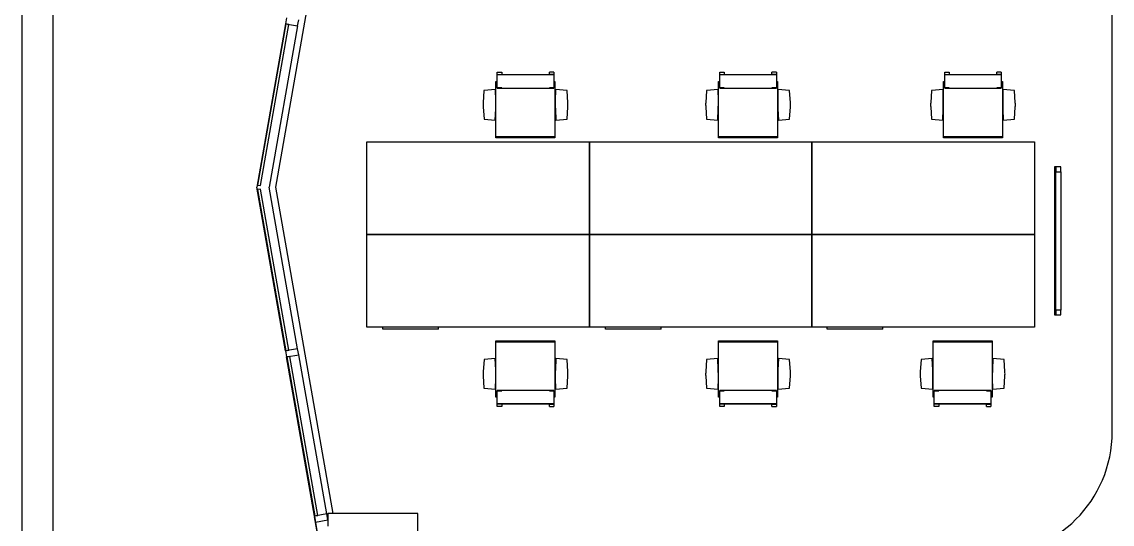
# Model space of a CAD drawing. Extents: x 6433 to 75181, y -2986 to 56414.
# Drawn here: x 21841 to 30663, y 20876 to 24944 of the extents above; entities that cross this region are included whole.
import ezdxf

# ---------------------------------------------------------------- set-up
doc = ezdxf.new("R2010")
doc.units = 0
doc.header["$MEASUREMENT"] = 0
for name, color, linetype in [('A-Column__Steel', 4, 'CONTINUOUS'), ('A-Furniture', 252, 'CONTINUOUS'), ('A-General', 1, 'CONTINUOUS'), ('A-Wall__Brick', 6, 'CONTINUOUS'), ('A-Wall__Stud', 90, 'CONTINUOUS'), ('A-Window', 4, 'CONTINUOUS')]:
    doc.layers.add(name, color=color, linetype=linetype)

msp = doc.modelspace()

# ---------------------------------------------------------------- linework, layer by layer
at = {"layer": 'A-Column__Steel'}
for p, q in [((24210.7, 20937.9), (24205.8, 20937)), ((24205.8, 20937), (24243.2, 20724.8)), ((24248.2, 20725.3), (24210.7, 20937.9))]:
    msp.add_line(p, q, dxfattribs=at)
at = {"layer": 'A-Furniture'}
for p, q in [((25687.8, 24518.4), (25687.8, 24535.6)), ((25687.8, 24535.6), (25724, 24535.6)), ((25724, 24535.6), (25724, 24518.4)), ((26109.6, 24518.4), (26109.6, 24535.6)), ((26145.7, 24535.6), (26109.6, 24535.6)), ((26145.7, 24535.6), (26145.7, 24518.4)), ((27487.8, 24518.4), (27487.8, 24535.6)), ((27487.8, 24535.6), (27524, 24535.6)), ((27524, 24535.6), (27524, 24518.4)), ((27909.6, 24518.4), (27909.6, 24535.6)), ((27945.7, 24535.6), (27909.6, 24535.6)), ((27945.7, 24535.6), (27945.7, 24518.4)), ((29307.8, 24518.4), (29307.8, 24535.6)), ((29307.8, 24535.6), (29344, 24535.6)), ((29344, 24535.6), (29344, 24518.4)), ((29729.6, 24518.4), (29729.6, 24535.6)), ((29765.7, 24535.6), (29729.6, 24535.6)), ((29765.7, 24535.6), (29765.7, 24518.4)), ((25677.3, 24013), (25677.3, 24461)), ((25677.3, 24461), (25687.8, 24461)), ((25687.8, 24513.6), (25687.8, 24518.4)), ((25687.8, 24518.4), (26145.7, 24518.4)), ((25687.8, 24518.4), (25724, 24518.4)), ((25687.8, 24414.5), (25687.8, 24513.6)), ((26145.7, 24513.6), (25687.8, 24513.6)), ((26145.7, 24518.4), (26109.6, 24518.4)), ((26145.7, 24518.4), (26145.7, 24513.6)), ((26145.7, 24513.6), (26145.7, 24414.5)), ((26145.7, 24461), (26154.9, 24461)), ((26154.9, 24461), (26154.9, 24013)), ((27477.3, 24013), (27477.3, 24461)), ((27477.3, 24461), (27487.8, 24461)), ((27487.8, 24513.6), (27487.8, 24518.4)), ((27487.8, 24518.4), (27945.7, 24518.4)), ((27487.8, 24518.4), (27524, 24518.4)), ((27487.8, 24414.5), (27487.8, 24513.6)), ((27945.7, 24513.6), (27487.8, 24513.6)), ((27945.7, 24518.4), (27909.6, 24518.4)), ((27945.7, 24518.4), (27945.7, 24513.6)), ((27945.7, 24513.6), (27945.7, 24414.5)), ((27945.7, 24461), (27954.9, 24461)), ((27954.9, 24461), (27954.9, 24013)), ((29297.3, 24013), (29297.3, 24461)), ((29297.3, 24461), (29307.8, 24461)), ((29307.8, 24513.6), (29307.8, 24518.4)), ((29307.8, 24518.4), (29765.7, 24518.4)), ((29307.8, 24518.4), (29344, 24518.4)), ((29307.8, 24414.5), (29307.8, 24513.6)), ((29765.7, 24513.6), (29307.8, 24513.6)), ((29765.7, 24518.4), (29729.6, 24518.4)), ((29765.7, 24518.4), (29765.7, 24513.6)), ((29765.7, 24513.6), (29765.7, 24414.5)), ((29765.7, 24461), (29774.9, 24461)), ((29774.9, 24461), (29774.9, 24013)), ((25580.5, 24387.2), (25574.3, 24288.5)), ((25674.5, 24395.5), (25580.5, 24387.2)), ((25676.5, 24305.9), (25674.5, 24395.5)), ((25676.5, 24356.5), (25674.6, 24356.5)), ((25687.8, 24411.5), (25724, 24411.5)), ((25687.8, 24406), (26145.7, 24406)), ((26109.6, 24411.5), (26145.7, 24411.5)), ((26157, 24356.5), (26155.2, 24356.5)), ((26159, 24395.5), (26157, 24305.9)), ((26158.9, 24356.5), (26157, 24356.5)), ((26253, 24387.2), (26159, 24395.5)), ((26259.2, 24288.5), (26253, 24387.2)), ((27380.5, 24387.2), (27374.3, 24288.5)), ((27474.5, 24395.5), (27380.5, 24387.2)), ((27476.5, 24305.9), (27474.5, 24395.5)), ((27476.5, 24356.5), (27474.6, 24356.5)), ((27487.8, 24411.5), (27524, 24411.5)), ((27487.8, 24406), (27945.7, 24406)), ((27909.6, 24411.5), (27945.7, 24411.5)), ((27957, 24356.5), (27955.2, 24356.5)), ((27959, 24395.5), (27957, 24305.9)), ((27958.9, 24356.5), (27957, 24356.5)), ((28053, 24387.2), (27959, 24395.5)), ((28059.2, 24288.5), (28053, 24387.2)), ((29200.5, 24387.2), (29194.3, 24288.5)), ((29294.5, 24395.5), (29200.5, 24387.2)), ((29296.5, 24305.9), (29294.5, 24395.5)), ((29296.5, 24356.5), (29294.6, 24356.5)), ((29307.8, 24411.5), (29344, 24411.5)), ((29307.8, 24406), (29765.7, 24406)), ((29729.6, 24411.5), (29765.7, 24411.5)), ((29777, 24356.5), (29775.2, 24356.5)), ((29779, 24395.5), (29777, 24305.9)), ((29778.9, 24356.5), (29777, 24356.5)), ((29873, 24387.2), (29779, 24395.5)), ((29879.2, 24288.5), (29873, 24387.2)), ((26155.2, 24315.2), (26157, 24315.2)), ((27955.2, 24315.2), (27957, 24315.2)), ((29775.2, 24315.2), (29777, 24315.2)), ((25574.3, 24256.5), (25580.7, 24155.6)), ((25671.5, 24148.9), (25675.7, 24239.7)), ((26157.8, 24239.7), (26162, 24148.9)), ((26252.8, 24155.6), (26259.2, 24256.5)), ((27374.3, 24256.5), (27380.7, 24155.6)), ((27471.5, 24148.9), (27475.7, 24239.7)), ((27957.8, 24239.7), (27962, 24148.9)), ((28052.8, 24155.6), (28059.2, 24256.5)), ((29194.3, 24256.5), (29200.7, 24155.6)), ((29291.5, 24148.9), (29295.7, 24239.7)), ((29777.8, 24239.7), (29782, 24148.9)), ((29872.8, 24155.6), (29879.2, 24256.5)), ((25580.7, 24155.6), (25671.5, 24148.9)), ((26162, 24148.9), (26252.8, 24155.6)), ((27380.7, 24155.6), (27471.5, 24148.9)), ((27962, 24148.9), (28052.8, 24155.6)), ((29200.7, 24155.6), (29291.5, 24148.9)), ((29782, 24148.9), (29872.8, 24155.6)), ((25677.3, 24005.8), (25677.3, 24013)), ((26154.9, 24013), (25677.3, 24013)), ((26154.9, 24005.8), (25677.3, 24005.8)), ((26154.9, 24013), (26154.9, 24005.8)), ((27477.3, 24005.8), (27477.3, 24013)), ((27954.9, 24013), (27477.3, 24013)), ((27954.9, 24005.8), (27477.3, 24005.8)), ((27954.9, 24013), (27954.9, 24005.8)), ((29297.3, 24005.8), (29297.3, 24013)), ((29774.9, 24013), (29297.3, 24013)), ((29774.9, 24005.8), (29297.3, 24005.8)), ((29774.9, 24013), (29774.9, 24005.8)), ((24634, 23972.8), (26434, 23972.8)), ((24634, 23222.8), (24634, 23972.8)), ((26434, 23972.8), (26434, 23222.8)), ((26434, 23972.8), (28234, 23972.8)), ((26434, 23222.8), (26434, 23972.8)), ((28234, 23972.8), (28234, 23222.8)), ((28234, 23972.8), (30034, 23972.8)), ((28234, 23222.8), (28234, 23972.8)), ((30034, 23972.8), (30034, 23222.8)), ((26434, 23222.8), (24634, 23222.8)), ((24634, 23222.8), (26434, 23222.8)), ((24634, 22472.8), (24634, 23222.8)), ((28234, 23222.8), (26434, 23222.8)), ((26434, 23222.8), (26434, 22472.8)), ((26434, 23222.8), (28234, 23222.8)), ((26434, 22472.8), (26434, 23222.8)), ((30034, 23222.8), (28234, 23222.8)), ((28234, 23222.8), (28234, 22472.8)), ((28234, 23222.8), (30034, 23222.8)), ((28234, 22472.8), (28234, 23222.8)), ((30034, 23222.8), (30034, 22472.8)), ((26434, 22472.8), (24634, 22472.8)), ((24762.4, 22456.4), (24762.4, 22472.8)), ((25212.4, 22456.4), (24762.4, 22456.4)), ((25212.4, 22456.4), (25212.4, 22472.8)), ((28234, 22472.8), (26434, 22472.8)), ((26564, 22456.4), (26564, 22472.8)), ((27014, 22456.4), (26564, 22456.4)), ((27014, 22456.4), (27014, 22472.8)), ((30034, 22472.8), (28234, 22472.8)), ((28358, 22456.4), (28358, 22472.8)), ((28808, 22456.4), (28358, 22456.4)), ((28808, 22456.4), (28808, 22472.8)), ((25677.3, 22353), (25677.3, 22360.2)), ((25677.3, 22360.2), (26154.9, 22360.2)), ((25677.3, 21905), (25677.3, 22353)), ((25677.3, 22353), (26154.9, 22353)), ((26154.9, 22360.2), (26154.9, 22353)), ((26154.9, 22353), (26154.9, 21905)), ((27477.3, 22353), (27477.3, 22360.2)), ((27477.3, 22360.2), (27954.9, 22360.2)), ((27477.3, 21905), (27477.3, 22353)), ((27477.3, 22353), (27954.9, 22353)), ((27954.9, 22360.2), (27954.9, 22353)), ((27954.9, 22353), (27954.9, 21905)), ((29213.3, 22353), (29213.3, 22360.2)), ((29213.3, 22360.2), (29690.9, 22360.2)), ((29213.3, 21905), (29213.3, 22353)), ((29213.3, 22353), (29690.9, 22353)), ((29690.9, 22360.2), (29690.9, 22353)), ((29690.9, 22353), (29690.9, 21905)), ((25580.7, 22210.4), (25574.3, 22109.5)), ((25671.5, 22217.1), (25580.7, 22210.4)), ((25675.7, 22126.3), (25671.5, 22217.1)), ((26162, 22217.1), (26157.8, 22126.3)), ((26252.8, 22210.4), (26162, 22217.1)), ((26259.2, 22109.5), (26252.8, 22210.4)), ((27380.7, 22210.4), (27374.3, 22109.5)), ((27471.5, 22217.1), (27380.7, 22210.4)), ((27475.7, 22126.3), (27471.5, 22217.1)), ((27962, 22217.1), (27957.8, 22126.3)), ((28052.8, 22210.4), (27962, 22217.1)), ((28059.2, 22109.5), (28052.8, 22210.4)), ((29116.7, 22210.4), (29110.3, 22109.5)), ((29207.5, 22217.1), (29116.7, 22210.4)), ((29211.7, 22126.3), (29207.5, 22217.1)), ((29698, 22217.1), (29693.8, 22126.3)), ((29788.8, 22210.4), (29698, 22217.1)), ((29795.2, 22109.5), (29788.8, 22210.4)), ((25574.3, 22077.5), (25580.5, 21978.7)), ((25674.5, 21970.5), (25676.5, 22060.1)), ((26157, 22060.1), (26159, 21970.5)), ((26253, 21978.7), (26259.2, 22077.5)), ((27374.3, 22077.5), (27380.5, 21978.7)), ((27474.5, 21970.5), (27476.5, 22060.1)), ((27957, 22060.1), (27959, 21970.5)), ((28053, 21978.7), (28059.2, 22077.5)), ((29110.3, 22077.5), (29116.5, 21978.7)), ((29210.5, 21970.5), (29212.5, 22060.1)), ((29693, 22060.1), (29695, 21970.5)), ((29789.1, 21978.7), (29795.2, 22077.5)), ((25580.5, 21978.7), (25674.5, 21970.5)), ((25674.6, 22009.5), (25676.5, 22009.5)), ((26157, 22050.8), (26155.2, 22050.8)), ((26155.2, 22009.5), (26157, 22009.5)), ((26157, 22009.5), (26158.9, 22009.5)), ((26159, 21970.5), (26253, 21978.7)), ((27380.5, 21978.7), (27474.5, 21970.5)), ((27474.6, 22009.5), (27476.5, 22009.5)), ((27957, 22050.8), (27955.2, 22050.8)), ((27955.2, 22009.5), (27957, 22009.5)), ((27957, 22009.5), (27958.9, 22009.5)), ((27959, 21970.5), (28053, 21978.7)), ((29116.5, 21978.7), (29210.5, 21970.5)), ((29210.6, 22009.5), (29212.5, 22009.5)), ((29693.1, 22050.8), (29691.2, 22050.8)), ((29691.2, 22009.5), (29693.1, 22009.5)), ((29693.1, 22009.5), (29694.9, 22009.5)), ((29695, 21970.5), (29789.1, 21978.7)), ((25687.8, 21905), (25677.3, 21905)), ((26145.7, 21960), (25687.8, 21960)), ((25724, 21954.5), (25687.8, 21954.5)), ((25687.8, 21852.4), (25687.8, 21951.5)), ((26145.7, 21954.5), (26109.6, 21954.5)), ((26145.7, 21951.5), (26145.7, 21852.4)), ((26154.9, 21905), (26145.7, 21905)), ((27487.8, 21905), (27477.3, 21905)), ((27945.7, 21960), (27487.8, 21960)), ((27524, 21954.5), (27487.8, 21954.5)), ((27487.8, 21852.4), (27487.8, 21951.5)), ((27945.7, 21954.5), (27909.6, 21954.5)), ((27945.7, 21951.5), (27945.7, 21852.4)), ((27954.9, 21905), (27945.7, 21905)), ((29223.8, 21905), (29213.3, 21905)), ((29681.7, 21960), (29223.8, 21960)), ((29260, 21954.5), (29223.8, 21954.5)), ((29223.8, 21852.4), (29223.8, 21951.5)), ((29681.7, 21954.5), (29645.6, 21954.5)), ((29681.7, 21951.5), (29681.7, 21852.4)), ((29690.9, 21905), (29681.7, 21905)), ((25687.8, 21847.6), (25687.8, 21852.4)), ((25687.8, 21852.4), (26145.7, 21852.4)), ((26145.7, 21847.6), (25687.8, 21847.6)), ((25687.8, 21830.4), (25687.8, 21847.6)), ((25724, 21847.6), (25687.8, 21847.6)), ((25724, 21830.4), (25687.8, 21830.4)), ((25724, 21847.6), (25724, 21830.4)), ((26109.6, 21830.4), (26109.6, 21847.6)), ((26109.6, 21847.6), (26145.7, 21847.6)), ((26109.6, 21830.4), (26145.7, 21830.4)), ((26145.7, 21852.4), (26145.7, 21847.6)), ((26145.7, 21847.6), (26145.7, 21830.4)), ((27487.8, 21847.6), (27487.8, 21852.4)), ((27487.8, 21852.4), (27945.7, 21852.4)), ((27945.7, 21847.6), (27487.8, 21847.6)), ((27487.8, 21830.4), (27487.8, 21847.6)), ((27524, 21847.6), (27487.8, 21847.6)), ((27524, 21830.4), (27487.8, 21830.4)), ((27524, 21847.6), (27524, 21830.4)), ((27909.6, 21830.4), (27909.6, 21847.6)), ((27909.6, 21847.6), (27945.7, 21847.6)), ((27909.6, 21830.4), (27945.7, 21830.4)), ((27945.7, 21852.4), (27945.7, 21847.6)), ((27945.7, 21847.6), (27945.7, 21830.4)), ((29223.8, 21847.6), (29223.8, 21852.4)), ((29223.8, 21852.4), (29681.7, 21852.4)), ((29681.7, 21847.6), (29223.8, 21847.6)), ((29223.8, 21830.4), (29223.8, 21847.6)), ((29260, 21847.6), (29223.8, 21847.6)), ((29260, 21830.4), (29223.8, 21830.4)), ((29260, 21847.6), (29260, 21830.4)), ((29645.6, 21830.4), (29645.6, 21847.6)), ((29645.6, 21847.6), (29681.7, 21847.6)), ((29645.6, 21830.4), (29681.7, 21830.4)), ((29681.7, 21852.4), (29681.7, 21847.6)), ((29681.7, 21847.6), (29681.7, 21830.4))]:
    msp.add_line(p, q, dxfattribs=at)
for centre, radius, start, end in [((25827.8, 24272.6), 254, 176.41723, 183.62921), ((24710.5, 24284.3), 966.2, 357.35567, 1.2805), ((27123, 24284.3), 966.2, 178.7195, 182.64433), ((26005.7, 24272.6), 254, 356.37079, 3.58277), ((27627.8, 24272.6), 254, 176.41723, 183.62921), ((26510.5, 24284.3), 966.2, 357.35567, 1.2805), ((28923, 24284.3), 966.2, 178.7195, 182.64433), ((27805.7, 24272.6), 254, 356.37079, 3.58277), ((29447.8, 24272.6), 254, 176.41723, 183.62921), ((28330.5, 24284.3), 966.2, 357.35567, 1.2805), ((30743, 24284.3), 966.2, 178.7195, 182.64433), ((29625.7, 24272.6), 254, 356.37079, 3.58277), ((25827.8, 22093.4), 254, 176.37079, 183.58277), ((24710.5, 22081.7), 966.2, 358.7195, 2.64433), ((27123, 22081.7), 966.2, 177.35567, 181.2805), ((26005.7, 22093.4), 254, 356.41723, 3.62921), ((27627.8, 22093.4), 254, 176.37079, 183.58277), ((26510.5, 22081.7), 966.2, 358.7195, 2.64433), ((28923, 22081.7), 966.2, 177.35567, 181.2805), ((27805.7, 22093.4), 254, 356.41723, 3.62921), ((29363.8, 22093.4), 254, 176.37079, 183.58277), ((28246.5, 22081.7), 966.2, 358.7195, 2.64433), ((30659, 22081.7), 966.2, 177.35567, 181.2805), ((29541.7, 22093.4), 254, 356.41723, 3.62921)]:
    msp.add_arc(centre, radius, start, end, dxfattribs=at)
for points, knots in [([(25687.8, 24406), (25687.8, 24406), (25687.8, 24406.7), (25687.8, 24410.2), (25687.8, 24414.5)], [2.8535406, 2.8535406, 2.8535406, 2.8535406, 2.9205877, 3.1415927, 3.1415927, 3.1415927, 3.1415927]), ([(26145.7, 24414.5), (26145.7, 24410.2), (26145.7, 24406.7), (26145.7, 24406), (26145.7, 24406)], [-3.1415927, -3.1415927, -3.1415927, -3.1415927, -2.9205877, -2.8535406, -2.8535406, -2.8535406, -2.8535406]), ([(27487.8, 24406), (27487.8, 24406), (27487.8, 24406.7), (27487.8, 24410.2), (27487.8, 24414.5)], [2.8535406, 2.8535406, 2.8535406, 2.8535406, 2.9205877, 3.1415927, 3.1415927, 3.1415927, 3.1415927]), ([(27945.7, 24414.5), (27945.7, 24410.2), (27945.7, 24406.7), (27945.7, 24406), (27945.7, 24406)], [-3.1415927, -3.1415927, -3.1415927, -3.1415927, -2.9205877, -2.8535406, -2.8535406, -2.8535406, -2.8535406]), ([(29307.8, 24406), (29307.8, 24406), (29307.8, 24406.7), (29307.8, 24410.2), (29307.8, 24414.5)], [2.8535406, 2.8535406, 2.8535406, 2.8535406, 2.9205877, 3.1415927, 3.1415927, 3.1415927, 3.1415927]), ([(29765.7, 24414.5), (29765.7, 24410.2), (29765.7, 24406.7), (29765.7, 24406), (29765.7, 24406)], [-3.1415927, -3.1415927, -3.1415927, -3.1415927, -2.9205877, -2.8535406, -2.8535406, -2.8535406, -2.8535406]), ([(25687.8, 21951.5), (25687.8, 21955.8), (25687.8, 21959.3), (25687.8, 21960), (25687.8, 21960)], [-3.1415927, -3.1415927, -3.1415927, -3.1415927, -2.9205877, -2.8535406, -2.8535406, -2.8535406, -2.8535406]), ([(26145.7, 21960), (26145.7, 21960), (26145.7, 21959.3), (26145.7, 21955.8), (26145.7, 21951.5)], [2.8535406, 2.8535406, 2.8535406, 2.8535406, 2.9205877, 3.1415927, 3.1415927, 3.1415927, 3.1415927]), ([(27487.8, 21951.5), (27487.8, 21955.8), (27487.8, 21959.3), (27487.8, 21960), (27487.8, 21960)], [-3.1415927, -3.1415927, -3.1415927, -3.1415927, -2.9205877, -2.8535406, -2.8535406, -2.8535406, -2.8535406]), ([(27945.7, 21960), (27945.7, 21960), (27945.7, 21959.3), (27945.7, 21955.8), (27945.7, 21951.5)], [2.8535406, 2.8535406, 2.8535406, 2.8535406, 2.9205877, 3.1415927, 3.1415927, 3.1415927, 3.1415927]), ([(29223.8, 21951.5), (29223.8, 21955.8), (29223.8, 21959.3), (29223.8, 21960), (29223.8, 21960)], [-3.1415927, -3.1415927, -3.1415927, -3.1415927, -2.9205877, -2.8535406, -2.8535406, -2.8535406, -2.8535406]), ([(29681.7, 21960), (29681.7, 21960), (29681.7, 21959.3), (29681.7, 21955.8), (29681.7, 21951.5)], [2.8535406, 2.8535406, 2.8535406, 2.8535406, 2.9205877, 3.1415927, 3.1415927, 3.1415927, 3.1415927])]:
    msp.add_open_spline(points, degree=3, knots=knots, dxfattribs=at)
at = {"layer": 'A-General'}
msp.add_line((30662.8, 21622.9), (30662.8, 32123.9), dxfattribs=at)
msp.add_arc((29662.8, 21622.9), 1000, 270, 0, dxfattribs=at)
at = {"layer": 'A-Wall__Brick'}
for p, q in [((25045.8, 20963.9), (24317.6, 20963.9)), ((24317.6, 20963.9), (24317.6, 20858.9)), ((25045.8, 20622.9), (25045.8, 20963.9))]:
    msp.add_line(p, q, dxfattribs=at)
at = {"layer": 'A-Wall__Stud'}
for p, q in [((21841.3, 38403.9), (21841.3, -516.1)), ((22095.3, -316.1), (22095.3, 38403.9))]:
    msp.add_line(p, q, dxfattribs=at)
at = {"layer": 'A-Window'}
for p, q in [((24358.5, 26243.9), (23893.7, 23603.9)), ((23974.6, 24928.5), (23741.4, 23603.9)), ((23977.5, 24928), (23747.6, 23621.9)), ((23771.2, 23617.7), (24001.1, 24923.8)), ((24073, 24911.1), (23842.9, 23603.9)), ((24001.1, 24923.8), (23977.5, 24928)), ((30206.1, 23770.3), (30196.1, 23770.3)), ((30196.1, 23770.3), (30196.1, 22570.3)), ((30206.1, 22570.3), (30206.1, 23770.3)), ((30246.1, 23730.3), (30246.1, 22610.3)), ((23974.6, 22279.3), (23741.4, 23603.9)), ((23747.6, 23621.9), (23771.2, 23617.7)), ((23771.2, 23590), (23747.6, 23585.9)), ((23747.6, 23585.9), (23977.5, 22279.8)), ((24001.1, 22284), (23771.2, 23590)), ((24073, 22296.6), (23842.9, 23603.9)), ((23893.7, 23603.9), (24358.5, 20963.9)), ((30246.1, 22610.3), (30206.1, 22610.3)), ((30206.1, 22610.3), (30206.1, 22570.3)), ((30246.1, 22570.3), (30246.1, 22610.3)), ((30196.1, 22570.3), (30206.1, 22570.3)), ((30206.1, 22570.3), (30246.1, 22570.3)), ((23977.5, 22279.8), (24001.1, 22284)), ((24009.8, 22234.7), (23986.2, 22230.6)), ((23986.2, 22230.6), (24212.9, 20942.7)), ((24236.6, 20946.9), (24009.8, 22234.7)), ((24308.4, 20959.5), (24081.7, 22247.4)), ((24210, 20942.2), (23983.2, 22230)), ((24212.9, 20942.7), (24236.6, 20946.9))]:
    msp.add_line(p, q, dxfattribs=at)
at = {"layer": 'A-Window', "extrusion": (0, 0, -1)}
for p, q in [((23983.2, 24977.7), (23974.6, 24928.5)), ((23974.6, 24928.5), (24073, 24911.1)), ((24073, 24911.1), (24081.7, 24960.4)), ((30246.1, 23770.3), (30206.1, 23770.3)), ((30206.1, 23770.3), (30206.1, 23730.3)), ((30206.1, 23730.3), (30246.1, 23730.3)), ((30246.1, 23730.3), (30246.1, 23770.3)), ((24073, 22296.6), (23974.6, 22279.3)), ((23974.6, 22279.3), (23983.2, 22230)), ((23983.2, 22230), (24081.7, 22247.4)), ((24081.7, 22247.4), (24073, 22296.6)), ((24308.4, 20959.5), (24210, 20942.2)), ((24210, 20942.2), (24218.6, 20893)), ((24218.6, 20893), (24317.1, 20910.3)), ((24317.1, 20910.3), (24308.4, 20959.5))]:
    msp.add_line(p, q, dxfattribs=at)

doc.saveas('drawing.dxf')
